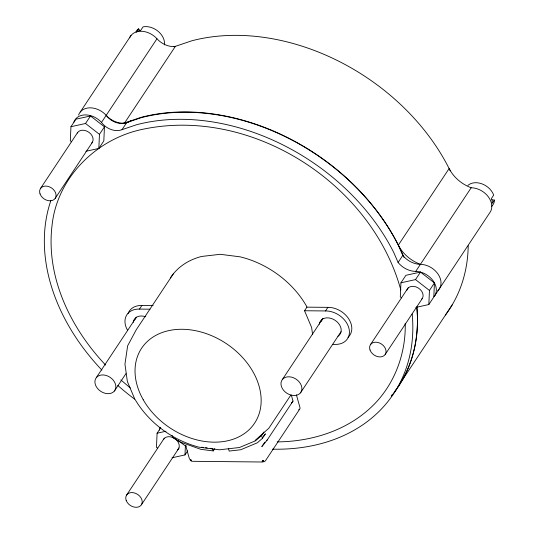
<?xml version="1.0" encoding="UTF-8"?>
<svg xmlns="http://www.w3.org/2000/svg" width="534" height="534" viewBox="0 0 534 534"><rect width="100%" height="100%" fill="white"/><g stroke="black" fill="none" stroke-linecap="round" stroke-linejoin="round"><path stroke-width="0.8" d="M190.618 459.928L190.431 460.375L191.045 460.248L191.045 460.829L191.759 461.002L191.265 459.988L190.084 459.754L191.045 460.829L191.479 460.568L190.217 460.074M135.669 319.098L135.683 318.277M85.881 151.296L98.837 148.432L103.823 140.916L104.45 126.832L90.506 115.978L75.928 119.195L70.949 126.712L70.314 140.796L71.583 141.784M98.837 148.432L99.464 134.348L104.45 126.832M160.721 427.734L157.096 433.201L156.469 447.285L157.737 448.273M172.035 457.785L184.991 454.921L185.391 445.81M415.873 307.404L428.829 304.54L433.808 297.024L434.436 282.94L420.492 272.086L405.92 275.304L400.934 282.82L400.306 296.904L401.575 297.892M428.829 304.54L429.456 290.456L434.436 282.94M263.489 460.809L262.795 461.67L262.187 461.276L263.295 461.356L262.441 460.962L263.442 460.488L262.695 460.648L263.436 461.102L262.441 460.962M321.622 321.435L321.889 319.859M191.399 460.955L191.479 460.568M185.899 445.93L186.099 445.543M228.539 448.767L229.186 451.076L240.754 449.741L257.341 442.799L262.448 438.341L265.485 433.762M80.24 112.033L131.024 35.458M140.115 30.852L138.633 28.856L136.47 32.127L138.419 30.879L140.809 30.231L142.972 26.967L143.926 26.707A15.94 11.922 33.5 0 1 164.392 44.923M40.45 188.562L77.71 132.379M70.949 126.712L85.52 123.487L90.506 115.978M73.872 122.139A17.715 13.243 33.5 0 1 101.5 122.413L156.969 38.762A18.543 13.864 33.5 0 0 172.615 46.591L175.392 46.338L124.616 122.913M55.229 198.334L92.482 142.151M101.5 122.413A15.826 11.835 33.5 0 0 121.999 129.675L126.692 122.6L141.183 117.687A198.054 148.092 33.5 0 1 398.317 245.146A32.053 23.97 33.5 0 0 420.405 264.337A17.715 13.243 33.5 0 1 438.2 274.316A17.715 13.243 33.5 0 1 437.813 290.656M127.439 330.045A20.085 15.019 33.5 0 1 139.467 309.099L141.85 305.501L153.151 305.615M96.327 377.618L136.437 317.136M173.27 273.942L136.217 329.818L127.639 345.825L124.949 364.115L127.372 381.57L134.775 399.065M114.43 390.995A11.267 8.424 33.5 0 0 105.432 375.262A11.267 8.424 33.5 0 0 96.28 386.663A11.267 8.424 33.5 0 0 114.43 390.995L125.957 373.613M126.605 495.051L164.318 438.174M141.376 504.824L179.09 447.946M184.991 454.921L187.708 450.816M312.617 334.644L311.622 327.489L304.54 310.741L306.923 307.15L306.456 306.049A82.663 61.81 33.5 0 0 240.146 256.841L220.228 254.304L201.625 256.453A82.663 61.81 33.5 0 0 170.426 277.86M172.001 435.277L172.609 437.439L180.258 442.032L200.857 449.341L213.24 450.923L214.802 448.567M304.54 310.741L325.526 310.955L327.909 307.357A20.085 15.019 33.5 0 1 348.542 318.571A20.085 15.019 33.5 0 1 347.981 337.368M282.393 379.474L322.963 318.297M135.409 400.033C149.46 423.322 172.696 440.183 198.915 447.165L219.341 449.815L239.479 447.499L255.532 440.79L261.64 435.45L263.923 431.999M290.796 395.127L268.836 428.235L255.112 440.423M261.733 446.691L264.877 442.132M262.114 446.304L267.227 439.976L293.012 401.094L291.31 395.026M300.488 392.85A11.267 8.424 33.5 0 0 291.491 377.124A11.267 8.424 33.5 0 0 282.339 388.518A11.267 8.424 33.5 0 0 300.488 392.85L341.059 331.674M299.654 409.191L265.418 460.815L264.083 461.783M398.11 262.488L402.796 255.412L398.317 245.146L449.121 168.557A32.053 23.97 33.5 0 0 471.188 187.761A17.715 13.243 33.5 0 1 488.483 197.013A17.715 13.243 33.5 0 1 489.544 213.059L434.075 296.71A17.715 13.243 33.5 0 0 433.014 280.664A17.715 13.243 33.5 0 0 415.719 271.412A18.703 13.984 33.5 0 1 398.11 262.488L393.625 252.222A198.054 148.092 33.5 0 0 136.49 124.762L121.999 129.675M415.719 271.412L471.188 187.761M370.442 344.67L408.156 287.793M400.934 282.82L415.512 279.596L420.492 272.086M385.214 354.442L422.467 298.259M491.921 199.789L494.377 200.076L492.208 203.341L492.194 200.944L491.46 198.468L493.63 195.197L493.336 194.209A15.94 11.922 33.5 0 0 467.851 185.465M401.401 381.476L452.185 304.901M291.477 402.99L293.012 401.094M265.131 434.249L263.482 436.111M190.718 460.628L191.045 460.248M266.846 440.363L267.227 439.976M138.633 28.856L137.859 29.357A15.94 11.922 33.5 0 0 135.943 31.813M131.498 120.591L127.132 122.687L121.839 123.167A18.543 13.864 33.5 0 1 106.186 115.337A17.715 13.243 33.5 0 0 78.565 115.064M174.011 46.805L191.926 40.758A198.181 148.185 33.5 0 1 450.242 170.813M122.54 123.614L141.15 117.333A198.181 148.185 33.5 0 1 403.964 257.275M157.096 433.201L166.001 431.232M277.173 441.892C311.042 441.625 345.899 430.985 370.923 407.455C393.932 386.095 406.007 354.456 405.219 323.277M306.923 307.15L327.909 307.357M139.467 309.099L149.961 309.199M332.502 344.37L334.925 344.397A20.085 15.019 33.5 0 0 348.829 327.863A20.085 15.019 33.5 0 0 325.526 310.955M192.407 461.303L263.108 462.01M201.652 447.218L203.214 447.412M205.563 447.712L207.125 447.913M210.249 448.313L211.811 448.507M263.075 461.55L262.187 461.276M177.989 440.443L186.026 446.404M415.512 279.596L429.456 290.456M85.52 123.487L99.464 134.348M130.283 387.958L120.858 379.921M105.598 365.056C70.635 328.096 45.697 277.159 52.065 225.268C56.964 178.436 95.185 140.062 140.342 129.809C249.885 105.085 371.544 182.728 400.827 289.969M296.39 394.8L299.948 407.462A2.95 2.209 33.5 0 1 298.646 409.812M261.64 435.45L262.448 438.341M212.592 448.607L213.24 450.923M185.872 446.224L189.503 459.147M494.377 200.076L494.384 201.031A15.94 11.922 33.5 0 1 491.487 206.491M77.263 133.093A8.858 6.622 33.5 0 1 88.971 132.345A8.858 6.622 33.5 0 1 91.454 143.412M163.411 439.582A8.858 6.622 33.5 0 1 175.119 438.828A8.858 6.622 33.5 0 1 177.608 449.902M406.828 290.289A8.858 6.622 33.5 0 1 418.316 288.013A8.858 6.622 33.5 0 1 421.446 299.521M396.582 388.959A198.181 148.185 33.5 0 1 394.192 392.236M392.196 394.793A198.181 148.185 33.5 0 1 391.168 396.041M397.957 386.956A198.181 148.185 33.5 0 0 416.82 306.99A198.054 148.092 33.5 0 1 391.375 396.028M468.211 245.76A198.181 148.185 33.5 0 1 445.456 315.013M420.405 264.337A18.703 13.984 33.5 0 1 402.796 255.412M126.692 122.6A15.826 11.835 33.5 0 1 106.186 115.337M129.595 37.834A17.715 13.243 33.5 0 1 156.969 38.762M412.181 314.045A198.054 148.092 33.5 0 1 272.514 449.174M135.115 399.505A198.054 148.092 33.5 0 1 117.794 385.455M101.887 370.102A198.054 148.092 33.5 0 1 50.83 200.677M160.26 427.434A15.953 11.928 33.5 0 1 159.706 428.829A17.715 13.243 33.5 0 0 159.332 430.19M133.226 322.356A11.808 8.831 33.5 0 1 145.682 316.769M319.292 324.211A11.808 8.831 33.5 0 1 334.938 320.206A11.808 8.831 33.5 0 1 337.935 336.246M128.067 313.558A20.085 15.019 33.5 0 1 141.85 305.501M40.037 193.902A8.858 6.622 33.5 0 0 54.027 199.596A8.858 6.622 33.5 0 0 49.455 186.847A8.858 6.622 33.5 0 0 40.037 193.902M126.184 500.391A8.858 6.622 33.5 0 0 140.182 506.085A8.858 6.622 33.5 0 0 135.603 493.336A8.858 6.622 33.5 0 0 126.184 500.391M370.022 350.01A8.858 6.622 33.5 0 0 384.019 355.704A8.858 6.622 33.5 0 0 379.44 342.955A8.858 6.622 33.5 0 0 370.022 350.01M143.245 399.752A67.785 50.683 33.5 0 0 252.462 426.079A67.785 50.683 33.5 0 0 198.548 331.354A67.785 50.683 33.5 0 0 143.245 399.752"/></g></svg>
